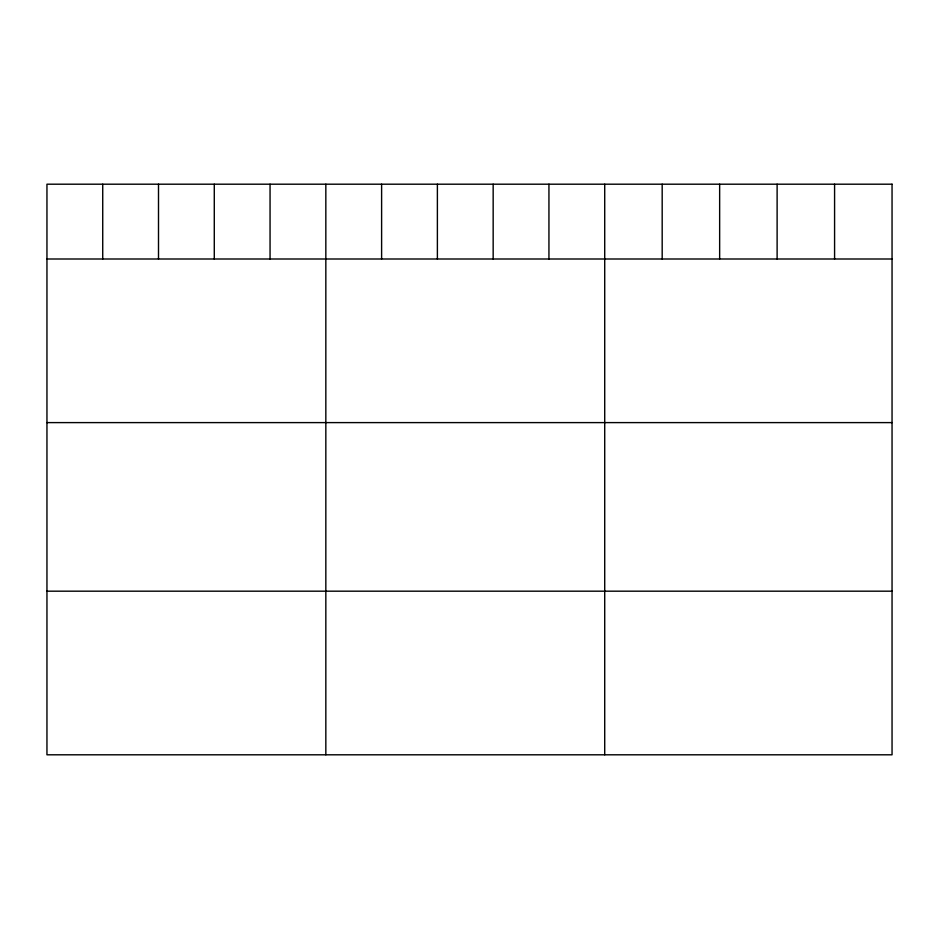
<?xml version="1.0" encoding="UTF-8"?>
<svg xmlns="http://www.w3.org/2000/svg" width="939" height="939" viewBox="0 0 939 939"><rect width="100%" height="100%" fill="white"/><g stroke="black" fill="none" stroke-linecap="round" stroke-linejoin="round"><path stroke-width="1.41" d="M46.95 259L892.05 259M46.95 422.609L892.05 422.609M46.95 591.183L892.05 591.183M834.583 184.197L834.583 259M777.116 184.197L777.116 259M719.65 184.197L719.65 259M662.183 184.197L662.183 259M604.716 184.197L604.716 754.803M548.939 184.197L548.939 259M493.163 184.197L493.163 259M437.386 184.197L437.386 259M381.61 184.197L381.61 259M325.833 184.197L325.833 754.803M270.056 184.197L270.056 259M214.28 184.197L214.28 259M158.503 184.197L158.503 259M102.727 184.197L102.727 259M892.05 184.197L46.95 184.197L46.95 754.803L892.05 754.803L892.05 184.197"/></g></svg>
